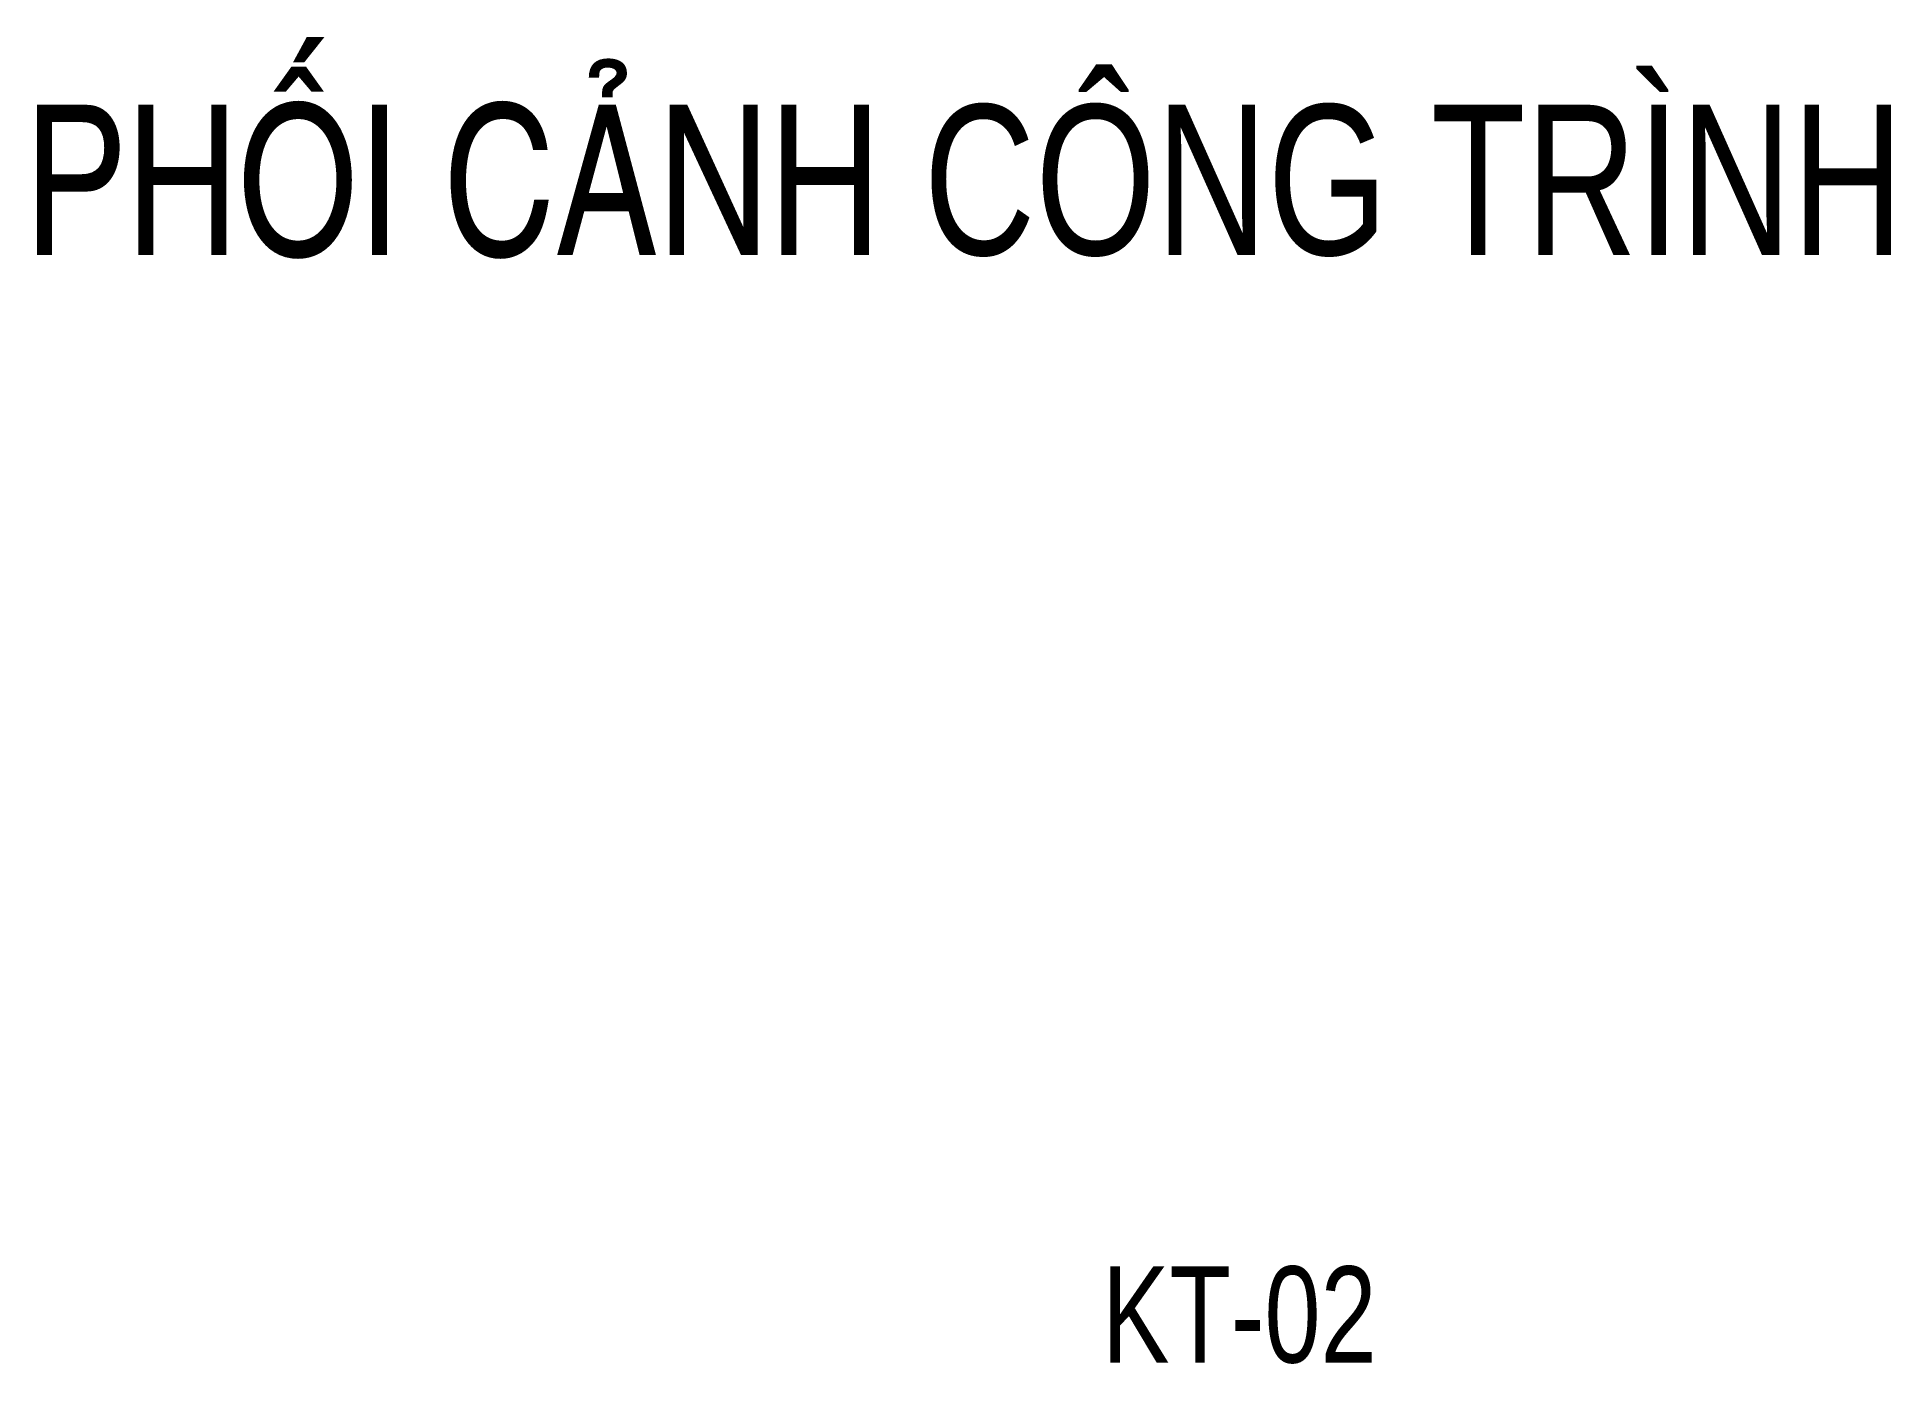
# Paper-space layout 'Layout1' of a CAD drawing. Header units: millimetres. Extents: x 628 to 689.8, y -446.8 to -402.6.
import ezdxf

# ---------------------------------------------------------------- set-up
doc = ezdxf.new("R2010")
doc.units = ezdxf.units.MM
doc.header["$MEASUREMENT"] = 0
doc.layers.add('KT-Chu viet', color=255, linetype='Continuous', lineweight=20)
doc.styles.add('51KHUNG TEN$0$khung ten A1$1$Standard', font='', dxfattribs={"width": 0.9})
doc.styles.add('HACID250', font='')
doc.styles.get('51KHUNG TEN$0$khung ten A1$1$Standard').set_extended_font_data('.VnArialH')
doc.styles.get('HACID250').set_extended_font_data('.VnArial NarrowH')

psp = doc.layouts.get("Layout1")

# ---------------------------------------------------------------- texts
at = {"color": 1, "style": '51KHUNG TEN$0$khung ten A1$1$Standard', "width": 0.75}
psp.add_text('KT-02', height=3.2038, dxfattribs=at).set_placement((663.493, -446.781))
at = {"layer": 'KT-Chu viet', "color": 6, "style": 'HACID250', "width": 0.9}
psp.add_text('PHèI C¶NH C¤NG TR×NH', height=5, dxfattribs=at).set_placement((627.57, -409.881))

doc.saveas('drawing.dxf')
